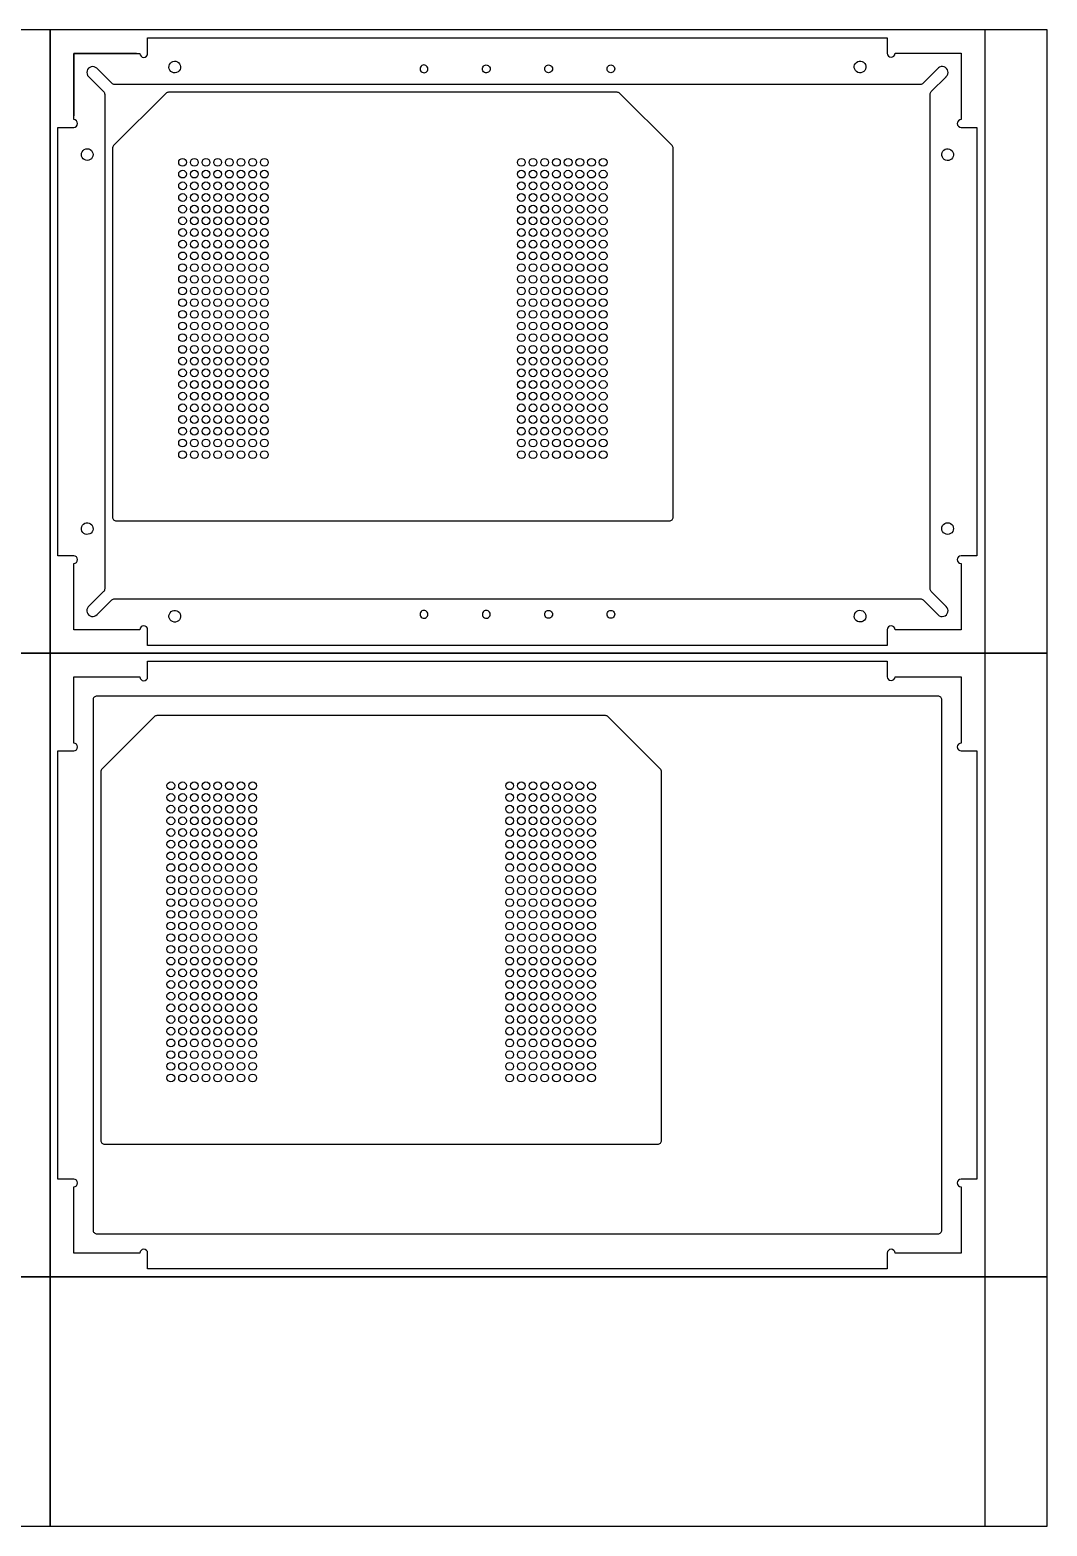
# Model space of a CAD drawing. Header units: inches. Extents: x -747 to 419, y -1089 to -681.
# Drawn here: x -562.82 to -530.17, y -877.5 to -829.5 of the extents above; entities that cross this region are included whole.
import ezdxf

# ---------------------------------------------------------------- set-up
doc = ezdxf.new("R2010")
doc.units = ezdxf.units.IN
doc.header["$MEASUREMENT"] = 0
for name, color, linetype in [('T_ANNO', 6, 'Continuous'), ('T_CUT_HOLE_1_4_INCH', 3, 'Continuous'), ('T_CUT_HOLE_3_8_INCH', 4, 'Continuous'), ('T_CUT_THRU', 7, 'Continuous')]:
    doc.layers.add(name, color=color, linetype=linetype)

msp = doc.modelspace()

# ---------------------------------------------------------------- linework, layer by layer
at = {"layer": 'T_ANNO', "color": 5}
for p, q in [((-532.171, -829.5), (-532.171, -849.5)), ((-532.171, -849.5), (-532.171, -869.5)), ((-532.171, -869.5), (-532.171, -877.5))]:
    msp.add_line(p, q, dxfattribs=at)
at = {"layer": 'T_ANNO'}
for points in [[(-594.171, -849.5), (-562.171, -849.5), (-562.171, -829.5), (-594.171, -829.5)], [(-594.171, -849.5), (-562.171, -849.5), (-562.171, -829.5), (-594.171, -829.5)], [(-562.171, -849.5), (-530.171, -849.5), (-530.171, -829.5), (-562.171, -829.5)], [(-562.171, -849.5), (-530.171, -849.5), (-530.171, -829.5), (-562.171, -829.5)], [(-594.171, -869.5), (-562.171, -869.5), (-562.171, -849.5), (-594.171, -849.5)], [(-594.171, -869.5), (-562.171, -869.5), (-562.171, -849.5), (-594.171, -849.5)], [(-562.171, -869.5), (-530.171, -869.5), (-530.171, -849.5), (-562.171, -849.5)], [(-562.171, -869.5), (-530.171, -869.5), (-530.171, -849.5), (-562.171, -849.5)], [(-594.171, -877.5), (-562.171, -877.5), (-562.171, -869.5), (-594.171, -869.5)], [(-594.171, -877.5), (-562.171, -877.5), (-562.171, -869.5), (-594.171, -869.5)], [(-562.171, -877.5), (-530.171, -877.5), (-530.171, -869.5), (-562.171, -869.5)], [(-562.171, -877.5), (-530.171, -877.5), (-530.171, -869.5), (-562.171, -869.5)]]:
    msp.add_lwpolyline(points, close=True, dxfattribs=at)
at = {"layer": 'T_CUT_HOLE_1_4_INCH'}
for points in [[(-550.086, -830.659), (-550.113, -830.64), (-550.143, -830.628), (-550.176, -830.625), (-550.208, -830.63), (-550.238, -830.643), (-550.263, -830.664), (-550.282, -830.69), (-550.294, -830.721), (-550.297, -830.753), (-550.292, -830.785), (-550.279, -830.815), (-550.258, -830.841), (-550.232, -830.86), (-550.201, -830.871), (-550.169, -830.875), (-550.137, -830.87), (-550.107, -830.856), (-550.082, -830.836), (-550.063, -830.809), (-550.051, -830.779), (-550.047, -830.746), (-550.053, -830.714), (-550.066, -830.684)], [(-548.297, -830.755), (-548.295, -830.723), (-548.283, -830.692), (-548.265, -830.666), (-548.24, -830.645), (-548.21, -830.631), (-548.178, -830.625), (-548.146, -830.628), (-548.115, -830.639), (-548.088, -830.658), (-548.067, -830.683), (-548.053, -830.712), (-548.048, -830.744), (-548.05, -830.777), (-548.061, -830.807), (-548.08, -830.834), (-548.105, -830.855), (-548.135, -830.869), (-548.167, -830.875), (-548.199, -830.872), (-548.23, -830.861), (-548.257, -830.842), (-548.278, -830.817), (-548.292, -830.788)], [(-546.064, -830.687), (-546.052, -830.717), (-546.047, -830.75), (-546.052, -830.782), (-546.064, -830.812), (-546.084, -830.838), (-546.11, -830.858), (-546.14, -830.871), (-546.172, -830.875), (-546.205, -830.871), (-546.235, -830.858), (-546.261, -830.838), (-546.281, -830.812), (-546.293, -830.782), (-546.297, -830.75), (-546.293, -830.717), (-546.281, -830.687), (-546.261, -830.661), (-546.235, -830.642), (-546.205, -830.629), (-546.172, -830.625), (-546.14, -830.629), (-546.11, -830.642), (-546.084, -830.661)], [(-544.297, -830.75), (-544.293, -830.717), (-544.281, -830.687), (-544.261, -830.661), (-544.235, -830.642), (-544.205, -830.629), (-544.172, -830.625), (-544.14, -830.629), (-544.11, -830.642), (-544.084, -830.661), (-544.064, -830.687), (-544.052, -830.717), (-544.047, -830.75), (-544.052, -830.782), (-544.064, -830.812), (-544.084, -830.838), (-544.11, -830.858), (-544.14, -830.871), (-544.172, -830.875), (-544.205, -830.871), (-544.235, -830.858), (-544.261, -830.838), (-544.281, -830.812), (-544.293, -830.782)], [(-550.053, -848.212), (-550.066, -848.182), (-550.086, -848.157), (-550.113, -848.138), (-550.143, -848.126), (-550.176, -848.123), (-550.208, -848.128), (-550.238, -848.141), (-550.263, -848.162), (-550.282, -848.188), (-550.294, -848.219), (-550.297, -848.251), (-550.292, -848.283), (-550.279, -848.313), (-550.258, -848.338), (-550.232, -848.358), (-550.201, -848.369), (-550.169, -848.373), (-550.137, -848.367), (-550.107, -848.354), (-550.082, -848.334), (-550.063, -848.307), (-550.051, -848.277), (-550.047, -848.244)], [(-548.257, -848.34), (-548.23, -848.359), (-548.199, -848.37), (-548.167, -848.373), (-548.135, -848.367), (-548.105, -848.353), (-548.08, -848.332), (-548.061, -848.305), (-548.05, -848.275), (-548.048, -848.242), (-548.053, -848.21), (-548.067, -848.18), (-548.088, -848.155), (-548.115, -848.137), (-548.146, -848.126), (-548.178, -848.123), (-548.21, -848.128), (-548.24, -848.142), (-548.265, -848.163), (-548.283, -848.19), (-548.295, -848.221), (-548.297, -848.253), (-548.292, -848.285), (-548.278, -848.315)], [(-546.293, -848.215), (-546.281, -848.185), (-546.261, -848.159), (-546.235, -848.139), (-546.205, -848.127), (-546.172, -848.123), (-546.14, -848.127), (-546.11, -848.139), (-546.084, -848.159), (-546.064, -848.185), (-546.052, -848.215), (-546.047, -848.248), (-546.052, -848.28), (-546.064, -848.31), (-546.084, -848.336), (-546.11, -848.356), (-546.14, -848.368), (-546.172, -848.373), (-546.205, -848.368), (-546.235, -848.356), (-546.261, -848.336), (-546.281, -848.31), (-546.293, -848.28), (-546.297, -848.248)], [(-544.293, -848.215), (-544.281, -848.185), (-544.261, -848.159), (-544.235, -848.139), (-544.205, -848.127), (-544.172, -848.123), (-544.14, -848.127), (-544.11, -848.139), (-544.084, -848.159), (-544.064, -848.185), (-544.052, -848.215), (-544.047, -848.248), (-544.052, -848.28), (-544.064, -848.31), (-544.084, -848.336), (-544.11, -848.356), (-544.14, -848.368), (-544.172, -848.373), (-544.205, -848.368), (-544.235, -848.356), (-544.261, -848.336), (-544.281, -848.31), (-544.293, -848.28), (-544.297, -848.248)]]:
    msp.add_lwpolyline(points, close=True, dxfattribs=at)
for centre in [(-557.921, -833.75), (-557.921, -833.75), (-557.546, -833.75), (-557.546, -833.75), (-557.171, -833.75), (-557.171, -833.75), (-556.796, -833.75), (-556.796, -833.75), (-556.421, -833.75), (-556.421, -833.75), (-556.046, -833.75), (-556.046, -833.75), (-555.671, -833.75), (-555.671, -833.75), (-555.296, -833.75), (-555.296, -833.75), (-547.046, -833.75), (-547.046, -833.75), (-546.671, -833.75), (-546.671, -833.75), (-546.296, -833.75), (-546.296, -833.75), (-545.921, -833.75), (-545.921, -833.75), (-545.546, -833.75), (-545.546, -833.75), (-545.171, -833.75), (-545.171, -833.75), (-544.796, -833.75), (-544.796, -833.75), (-544.421, -833.75), (-544.421, -833.75), (-557.921, -834.125), (-557.921, -834.125), (-557.546, -834.125), (-557.546, -834.125), (-557.171, -834.125), (-557.171, -834.125), (-556.796, -834.125), (-556.796, -834.125), (-556.421, -834.125), (-556.421, -834.125), (-556.046, -834.125), (-556.046, -834.125), (-555.671, -834.125), (-555.671, -834.125), (-555.296, -834.125), (-555.296, -834.125), (-547.046, -834.125), (-547.046, -834.125), (-546.671, -834.125), (-546.671, -834.125), (-546.296, -834.125), (-546.296, -834.125), (-545.921, -834.125), (-545.921, -834.125), (-545.546, -834.125), (-545.546, -834.125), (-545.171, -834.125), (-545.171, -834.125), (-544.796, -834.125), (-544.796, -834.125), (-544.421, -834.125), (-544.421, -834.125), (-557.921, -834.5), (-557.921, -834.5), (-557.546, -834.5), (-557.546, -834.5), (-557.171, -834.5), (-557.171, -834.5), (-556.796, -834.5), (-556.796, -834.5), (-556.421, -834.5), (-556.421, -834.5), (-556.046, -834.5), (-556.046, -834.5), (-555.671, -834.5), (-555.671, -834.5), (-555.296, -834.5), (-555.296, -834.5), (-547.046, -834.5), (-547.046, -834.5), (-546.671, -834.5), (-546.671, -834.5), (-546.296, -834.5), (-546.296, -834.5), (-545.921, -834.5), (-545.921, -834.5), (-545.546, -834.5), (-545.546, -834.5), (-545.171, -834.5), (-545.171, -834.5), (-544.796, -834.5), (-544.796, -834.5), (-544.421, -834.5), (-544.421, -834.5), (-557.921, -834.875), (-557.921, -834.875), (-557.921, -835.25), (-557.921, -835.25), (-557.546, -834.875), (-557.546, -834.875), (-557.546, -835.25), (-557.546, -835.25), (-557.171, -834.875), (-557.171, -834.875), (-557.171, -835.25), (-557.171, -835.25), (-556.796, -834.875), (-556.796, -834.875), (-556.796, -835.25), (-556.796, -835.25), (-556.421, -834.875), (-556.421, -834.875), (-556.421, -835.25), (-556.421, -835.25), (-556.046, -834.875), (-556.046, -834.875), (-556.046, -835.25), (-556.046, -835.25), (-555.671, -834.875), (-555.671, -834.875), (-555.671, -835.25), (-555.671, -835.25), (-555.296, -834.875), (-555.296, -834.875), (-555.296, -835.25), (-555.296, -835.25), (-547.046, -834.875), (-547.046, -834.875), (-547.046, -835.25), (-547.046, -835.25), (-546.671, -834.875), (-546.671, -834.875), (-546.671, -835.25), (-546.671, -835.25), (-546.296, -834.875), (-546.296, -834.875), (-546.296, -835.25), (-546.296, -835.25), (-545.921, -834.875), (-545.921, -834.875), (-545.921, -835.25), (-545.921, -835.25), (-545.546, -834.875), (-545.546, -834.875), (-545.546, -835.25), (-545.546, -835.25), (-545.171, -834.875), (-545.171, -834.875), (-545.171, -835.25), (-545.171, -835.25), (-544.796, -834.875), (-544.796, -834.875), (-544.796, -835.25), (-544.796, -835.25), (-544.421, -834.875), (-544.421, -834.875), (-544.421, -835.25), (-544.421, -835.25), (-557.921, -835.625), (-557.921, -835.625), (-557.546, -835.625), (-557.546, -835.625), (-557.171, -835.625), (-557.171, -835.625), (-556.796, -835.625), (-556.796, -835.625), (-556.421, -835.625), (-556.421, -835.625), (-556.046, -835.625), (-556.046, -835.625), (-555.671, -835.625), (-555.671, -835.625), (-555.296, -835.625), (-555.296, -835.625), (-547.046, -835.625), (-547.046, -835.625), (-546.671, -835.625), (-546.671, -835.625), (-546.296, -835.625), (-546.296, -835.625), (-545.921, -835.625), (-545.921, -835.625), (-545.546, -835.625), (-545.546, -835.625), (-545.171, -835.625), (-545.171, -835.625), (-544.796, -835.625), (-544.796, -835.625), (-544.421, -835.625), (-544.421, -835.625), (-557.921, -836), (-557.921, -836), (-557.546, -836), (-557.546, -836), (-557.171, -836), (-557.171, -836), (-556.796, -836), (-556.796, -836), (-556.421, -836), (-556.421, -836), (-556.046, -836), (-556.046, -836), (-555.671, -836), (-555.671, -836), (-555.296, -836), (-555.296, -836), (-547.046, -836), (-547.046, -836), (-546.671, -836), (-546.671, -836), (-546.296, -836), (-546.296, -836), (-545.921, -836), (-545.921, -836), (-545.546, -836), (-545.546, -836), (-545.171, -836), (-545.171, -836), (-544.796, -836), (-544.796, -836), (-544.421, -836), (-544.421, -836), (-557.921, -836.375), (-557.921, -836.375), (-557.921, -836.75), (-557.921, -836.75), (-557.546, -836.375), (-557.546, -836.375), (-557.546, -836.75), (-557.546, -836.75), (-557.171, -836.375), (-557.171, -836.375), (-557.171, -836.75), (-557.171, -836.75), (-556.796, -836.375), (-556.796, -836.375), (-556.796, -836.75), (-556.796, -836.75), (-556.421, -836.375), (-556.421, -836.375), (-556.421, -836.75), (-556.421, -836.75), (-556.046, -836.375), (-556.046, -836.375), (-556.046, -836.75), (-556.046, -836.75), (-555.671, -836.375), (-555.671, -836.375), (-555.671, -836.75), (-555.671, -836.75), (-555.296, -836.375), (-555.296, -836.375), (-555.296, -836.75), (-555.296, -836.75), (-547.046, -836.375), (-547.046, -836.375), (-547.046, -836.75), (-547.046, -836.75), (-546.671, -836.375), (-546.671, -836.375), (-546.671, -836.75), (-546.671, -836.75), (-546.296, -836.375), (-546.296, -836.375), (-546.296, -836.75), (-546.296, -836.75), (-545.921, -836.375), (-545.921, -836.375), (-545.921, -836.75), (-545.921, -836.75), (-545.546, -836.375), (-545.546, -836.375), (-545.546, -836.75), (-545.546, -836.75), (-545.171, -836.375), (-545.171, -836.375), (-545.171, -836.75), (-545.171, -836.75), (-544.796, -836.375), (-544.796, -836.375), (-544.796, -836.75), (-544.796, -836.75), (-544.421, -836.375), (-544.421, -836.375), (-544.421, -836.75), (-544.421, -836.75), (-557.921, -837.125), (-557.921, -837.125), (-557.546, -837.125), (-557.546, -837.125), (-557.171, -837.125), (-557.171, -837.125), (-556.796, -837.125), (-556.796, -837.125), (-556.421, -837.125), (-556.421, -837.125), (-556.046, -837.125), (-556.046, -837.125), (-555.671, -837.125), (-555.671, -837.125), (-555.296, -837.125), (-555.296, -837.125), (-547.046, -837.125), (-547.046, -837.125), (-546.671, -837.125), (-546.671, -837.125), (-546.296, -837.125), (-546.296, -837.125), (-545.921, -837.125), (-545.921, -837.125), (-545.546, -837.125), (-545.546, -837.125), (-545.171, -837.125), (-545.171, -837.125), (-544.796, -837.125), (-544.796, -837.125), (-544.421, -837.125), (-544.421, -837.125), (-557.921, -837.5), (-557.921, -837.5), (-557.546, -837.5), (-557.546, -837.5), (-557.171, -837.5), (-557.171, -837.5), (-556.796, -837.5), (-556.796, -837.5), (-556.421, -837.5), (-556.421, -837.5), (-556.046, -837.5), (-556.046, -837.5), (-555.671, -837.5), (-555.671, -837.5), (-555.296, -837.5), (-555.296, -837.5), (-547.046, -837.5), (-547.046, -837.5), (-546.671, -837.5), (-546.671, -837.5), (-546.296, -837.5), (-546.296, -837.5), (-545.921, -837.5), (-545.921, -837.5), (-545.546, -837.5), (-545.546, -837.5), (-545.171, -837.5), (-545.171, -837.5), (-544.796, -837.5), (-544.796, -837.5), (-544.421, -837.5), (-544.421, -837.5), (-557.921, -837.875), (-557.921, -837.875), (-557.546, -837.875), (-557.546, -837.875), (-557.171, -837.875), (-557.171, -837.875), (-556.796, -837.875), (-556.796, -837.875), (-556.421, -837.875), (-556.421, -837.875), (-556.046, -837.875), (-556.046, -837.875), (-555.671, -837.875), (-555.671, -837.875), (-555.296, -837.875), (-555.296, -837.875), (-547.046, -837.875), (-547.046, -837.875), (-546.671, -837.875), (-546.671, -837.875), (-546.296, -837.875), (-546.296, -837.875), (-545.921, -837.875), (-545.921, -837.875), (-545.546, -837.875), (-545.546, -837.875), (-545.171, -837.875), (-545.171, -837.875), (-544.796, -837.875), (-544.796, -837.875), (-544.421, -837.875), (-544.421, -837.875), (-557.921, -838.25), (-557.921, -838.25), (-557.921, -838.625), (-557.921, -838.625), (-557.546, -838.25), (-557.546, -838.25), (-557.546, -838.625), (-557.546, -838.625), (-557.171, -838.25), (-557.171, -838.25), (-557.171, -838.625), (-557.171, -838.625), (-556.796, -838.25), (-556.796, -838.25), (-556.796, -838.625), (-556.796, -838.625), (-556.421, -838.25), (-556.421, -838.25), (-556.421, -838.625), (-556.421, -838.625), (-556.046, -838.25), (-556.046, -838.25), (-556.046, -838.625), (-556.046, -838.625), (-555.671, -838.25), (-555.671, -838.25), (-555.671, -838.625), (-555.671, -838.625), (-555.296, -838.25), (-555.296, -838.25), (-555.296, -838.625), (-555.296, -838.625), (-547.046, -838.25), (-547.046, -838.25), (-547.046, -838.625), (-547.046, -838.625), (-546.671, -838.25), (-546.671, -838.25), (-546.671, -838.625), (-546.671, -838.625), (-546.296, -838.25), (-546.296, -838.25), (-546.296, -838.625), (-546.296, -838.625), (-545.921, -838.25), (-545.921, -838.25), (-545.921, -838.625), (-545.921, -838.625), (-545.546, -838.25), (-545.546, -838.25), (-545.546, -838.625), (-545.546, -838.625), (-545.171, -838.25), (-545.171, -838.25), (-545.171, -838.625), (-545.171, -838.625), (-544.796, -838.25), (-544.796, -838.25), (-544.796, -838.625), (-544.796, -838.625), (-544.421, -838.25), (-544.421, -838.25), (-544.421, -838.625), (-544.421, -838.625), (-557.921, -839), (-557.921, -839), (-557.546, -839), (-557.546, -839), (-557.171, -839), (-557.171, -839), (-556.796, -839), (-556.796, -839), (-556.421, -839), (-556.421, -839), (-556.046, -839), (-556.046, -839), (-555.671, -839), (-555.671, -839), (-555.296, -839), (-555.296, -839), (-547.046, -839), (-547.046, -839), (-546.671, -839), (-546.671, -839), (-546.296, -839), (-546.296, -839), (-545.921, -839), (-545.921, -839), (-545.546, -839), (-545.546, -839), (-545.171, -839), (-545.171, -839), (-544.796, -839), (-544.796, -839), (-544.421, -839), (-544.421, -839), (-557.921, -839.375), (-557.921, -839.375), (-557.546, -839.375), (-557.546, -839.375), (-557.171, -839.375), (-557.171, -839.375), (-556.796, -839.375), (-556.796, -839.375), (-556.421, -839.375), (-556.421, -839.375), (-556.046, -839.375), (-556.046, -839.375), (-555.671, -839.375), (-555.671, -839.375), (-555.296, -839.375), (-555.296, -839.375), (-547.046, -839.375), (-547.046, -839.375), (-546.671, -839.375), (-546.671, -839.375), (-546.296, -839.375), (-546.296, -839.375), (-545.921, -839.375), (-545.921, -839.375), (-545.546, -839.375), (-545.546, -839.375), (-545.171, -839.375), (-545.171, -839.375), (-544.796, -839.375), (-544.796, -839.375), (-544.421, -839.375), (-544.421, -839.375), (-557.921, -839.75), (-557.921, -839.75), (-557.921, -840.125), (-557.921, -840.125), (-557.546, -839.75), (-557.546, -839.75), (-557.546, -840.125), (-557.546, -840.125), (-557.171, -839.75), (-557.171, -839.75), (-557.171, -840.125), (-557.171, -840.125), (-556.796, -839.75), (-556.796, -839.75), (-556.796, -840.125), (-556.796, -840.125), (-556.421, -839.75), (-556.421, -839.75), (-556.421, -840.125), (-556.421, -840.125), (-556.046, -839.75), (-556.046, -839.75), (-556.046, -840.125), (-556.046, -840.125), (-555.671, -839.75), (-555.671, -839.75), (-555.671, -840.125), (-555.671, -840.125), (-555.296, -839.75), (-555.296, -839.75), (-555.296, -840.125), (-555.296, -840.125), (-547.046, -839.75), (-547.046, -839.75), (-547.046, -840.125), (-547.046, -840.125), (-546.671, -839.75), (-546.671, -839.75), (-546.671, -840.125), (-546.671, -840.125), (-546.296, -839.75), (-546.296, -839.75), (-546.296, -840.125), (-546.296, -840.125), (-545.921, -839.75), (-545.921, -839.75), (-545.921, -840.125), (-545.921, -840.125), (-545.546, -839.75), (-545.546, -839.75), (-545.546, -840.125), (-545.546, -840.125), (-545.171, -839.75), (-545.171, -839.75), (-545.171, -840.125), (-545.171, -840.125), (-544.796, -839.75), (-544.796, -839.75), (-544.796, -840.125), (-544.796, -840.125), (-544.421, -839.75), (-544.421, -839.75), (-544.421, -840.125), (-544.421, -840.125), (-557.921, -840.5), (-557.921, -840.5), (-557.546, -840.5), (-557.546, -840.5), (-557.171, -840.5), (-557.171, -840.5), (-556.796, -840.5), (-556.796, -840.5), (-556.421, -840.5), (-556.421, -840.5), (-556.046, -840.5), (-556.046, -840.5), (-555.671, -840.5), (-555.671, -840.5), (-555.296, -840.5), (-555.296, -840.5), (-547.046, -840.5), (-547.046, -840.5), (-546.671, -840.5), (-546.671, -840.5), (-546.296, -840.5), (-546.296, -840.5), (-545.921, -840.5), (-545.921, -840.5), (-545.546, -840.5), (-545.546, -840.5), (-545.171, -840.5), (-545.171, -840.5), (-544.796, -840.5), (-544.796, -840.5), (-544.421, -840.5), (-544.421, -840.5), (-557.921, -840.875), (-557.921, -840.875), (-557.546, -840.875), (-557.546, -840.875), (-557.171, -840.875), (-557.171, -840.875), (-556.796, -840.875), (-556.796, -840.875), (-556.421, -840.875), (-556.421, -840.875), (-556.046, -840.875), (-556.046, -840.875), (-555.671, -840.875), (-555.671, -840.875), (-555.296, -840.875), (-555.296, -840.875), (-547.046, -840.875), (-547.046, -840.875), (-546.671, -840.875), (-546.671, -840.875), (-546.296, -840.875), (-546.296, -840.875), (-545.921, -840.875), (-545.921, -840.875), (-545.546, -840.875), (-545.546, -840.875), (-545.171, -840.875), (-545.171, -840.875), (-544.796, -840.875), (-544.796, -840.875), (-544.421, -840.875), (-544.421, -840.875), (-557.921, -841.25), (-557.921, -841.25), (-557.546, -841.25), (-557.546, -841.25), (-557.171, -841.25), (-557.171, -841.25), (-556.796, -841.25), (-556.796, -841.25), (-556.421, -841.25), (-556.421, -841.25), (-556.046, -841.25), (-556.046, -841.25), (-555.671, -841.25), (-555.671, -841.25), (-555.296, -841.25), (-555.296, -841.25), (-547.046, -841.25), (-547.046, -841.25), (-546.671, -841.25), (-546.671, -841.25), (-546.296, -841.25), (-546.296, -841.25), (-545.921, -841.25), (-545.921, -841.25), (-545.546, -841.25), (-545.546, -841.25), (-545.171, -841.25), (-545.171, -841.25), (-544.796, -841.25), (-544.796, -841.25), (-544.421, -841.25), (-544.421, -841.25), (-557.921, -841.625), (-557.921, -841.625), (-557.921, -842), (-557.921, -842), (-557.546, -841.625), (-557.546, -841.625), (-557.546, -842), (-557.546, -842), (-557.171, -841.625), (-557.171, -841.625), (-557.171, -842), (-557.171, -842), (-556.796, -841.625), (-556.796, -841.625), (-556.796, -842), (-556.796, -842), (-556.421, -841.625), (-556.421, -841.625), (-556.421, -842), (-556.421, -842), (-556.046, -841.625), (-556.046, -841.625), (-556.046, -842), (-556.046, -842), (-555.671, -841.625), (-555.671, -841.625), (-555.671, -842), (-555.671, -842), (-555.296, -841.625), (-555.296, -841.625), (-555.296, -842), (-555.296, -842), (-547.046, -841.625), (-547.046, -841.625), (-547.046, -842), (-547.046, -842), (-546.671, -841.625), (-546.671, -841.625), (-546.671, -842), (-546.671, -842), (-546.296, -841.625), (-546.296, -841.625), (-546.296, -842), (-546.296, -842), (-545.921, -841.625), (-545.921, -841.625), (-545.921, -842), (-545.921, -842), (-545.546, -841.625), (-545.546, -841.625), (-545.546, -842), (-545.546, -842), (-545.171, -841.625), (-545.171, -841.625), (-545.171, -842), (-545.171, -842), (-544.796, -841.625), (-544.796, -841.625), (-544.796, -842), (-544.796, -842), (-544.421, -841.625), (-544.421, -841.625), (-544.421, -842), (-544.421, -842), (-557.921, -842.375), (-557.921, -842.375), (-557.546, -842.375), (-557.546, -842.375), (-557.171, -842.375), (-557.171, -842.375), (-556.796, -842.375), (-556.796, -842.375), (-556.421, -842.375), (-556.421, -842.375), (-556.046, -842.375), (-556.046, -842.375), (-555.671, -842.375), (-555.671, -842.375), (-555.296, -842.375), (-555.296, -842.375), (-547.046, -842.375), (-547.046, -842.375), (-546.671, -842.375), (-546.671, -842.375), (-546.296, -842.375), (-546.296, -842.375), (-545.921, -842.375), (-545.921, -842.375), (-545.546, -842.375), (-545.546, -842.375), (-545.171, -842.375), (-545.171, -842.375), (-544.796, -842.375), (-544.796, -842.375), (-544.421, -842.375), (-544.421, -842.375), (-557.921, -842.75), (-557.921, -842.75), (-557.546, -842.75), (-557.546, -842.75), (-557.171, -842.75), (-557.171, -842.75), (-556.796, -842.75), (-556.796, -842.75), (-556.421, -842.75), (-556.421, -842.75), (-556.046, -842.75), (-556.046, -842.75), (-555.671, -842.75), (-555.671, -842.75), (-555.296, -842.75), (-555.296, -842.75), (-547.046, -842.75), (-547.046, -842.75), (-546.671, -842.75), (-546.671, -842.75), (-546.296, -842.75), (-546.296, -842.75), (-545.921, -842.75), (-545.921, -842.75), (-545.546, -842.75), (-545.546, -842.75), (-545.171, -842.75), (-545.171, -842.75), (-544.796, -842.75), (-544.796, -842.75), (-544.421, -842.75), (-544.421, -842.75), (-557.921, -843.125), (-557.546, -843.125), (-557.171, -843.125), (-556.796, -843.125), (-556.421, -843.125), (-556.046, -843.125), (-555.671, -843.125), (-555.296, -843.125), (-547.046, -843.125), (-546.671, -843.125), (-546.296, -843.125), (-545.921, -843.125), (-545.546, -843.125), (-545.171, -843.125), (-544.796, -843.125), (-544.421, -843.125), (-558.296, -853.749), (-558.296, -853.749), (-557.921, -853.749), (-557.921, -853.749), (-557.546, -853.749), (-557.546, -853.749), (-557.171, -853.749), (-557.171, -853.749), (-556.796, -853.749), (-556.796, -853.749), (-556.421, -853.749), (-556.421, -853.749), (-556.046, -853.749), (-556.046, -853.749), (-555.671, -853.749), (-555.671, -853.749), (-547.421, -853.749), (-547.421, -853.749), (-547.046, -853.749), (-547.046, -853.749), (-546.671, -853.749), (-546.671, -853.749), (-546.296, -853.749), (-546.296, -853.749), (-545.921, -853.749), (-545.921, -853.749), (-545.546, -853.749), (-545.546, -853.749), (-545.171, -853.749), (-545.171, -853.749), (-544.796, -853.749), (-544.796, -853.749), (-558.296, -854.124), (-558.296, -854.124), (-558.296, -854.499), (-558.296, -854.499), (-557.921, -854.124), (-557.921, -854.124), (-557.921, -854.499), (-557.921, -854.499), (-557.546, -854.124), (-557.546, -854.124), (-557.546, -854.499), (-557.546, -854.499), (-557.171, -854.124), (-557.171, -854.124), (-557.171, -854.499), (-557.171, -854.499), (-556.796, -854.124), (-556.796, -854.124), (-556.796, -854.499), (-556.796, -854.499), (-556.421, -854.124), (-556.421, -854.124), (-556.421, -854.499), (-556.421, -854.499), (-556.046, -854.124), (-556.046, -854.124), (-556.046, -854.499), (-556.046, -854.499), (-555.671, -854.124), (-555.671, -854.124), (-555.671, -854.499), (-555.671, -854.499), (-547.421, -854.124), (-547.421, -854.124), (-547.421, -854.499), (-547.421, -854.499), (-547.046, -854.124), (-547.046, -854.124), (-547.046, -854.499), (-547.046, -854.499), (-546.671, -854.124), (-546.671, -854.124), (-546.671, -854.499), (-546.671, -854.499), (-546.296, -854.124), (-546.296, -854.124), (-546.296, -854.499), (-546.296, -854.499), (-545.921, -854.124), (-545.921, -854.124), (-545.921, -854.499), (-545.921, -854.499), (-545.546, -854.124), (-545.546, -854.124), (-545.546, -854.499), (-545.546, -854.499), (-545.171, -854.124), (-545.171, -854.124), (-545.171, -854.499), (-545.171, -854.499), (-544.796, -854.124), (-544.796, -854.124), (-544.796, -854.499), (-544.796, -854.499), (-558.296, -854.874), (-558.296, -854.874), (-557.921, -854.874), (-557.921, -854.874), (-557.546, -854.874), (-557.546, -854.874), (-557.171, -854.874), (-557.171, -854.874), (-556.796, -854.874), (-556.796, -854.874), (-556.421, -854.874), (-556.421, -854.874), (-556.046, -854.874), (-556.046, -854.874), (-555.671, -854.874), (-555.671, -854.874), (-547.421, -854.874), (-547.421, -854.874), (-547.046, -854.874), (-547.046, -854.874), (-546.671, -854.874), (-546.671, -854.874), (-546.296, -854.874), (-546.296, -854.874), (-545.921, -854.874), (-545.921, -854.874), (-545.546, -854.874), (-545.546, -854.874), (-545.171, -854.874), (-545.171, -854.874), (-544.796, -854.874), (-544.796, -854.874), (-558.296, -855.249), (-558.296, -855.249), (-557.921, -855.249), (-557.921, -855.249), (-557.546, -855.249), (-557.546, -855.249), (-557.171, -855.249), (-557.171, -855.249), (-556.796, -855.249), (-556.796, -855.249), (-556.421, -855.249), (-556.421, -855.249), (-556.046, -855.249), (-556.046, -855.249), (-555.671, -855.249), (-555.671, -855.249), (-547.421, -855.249), (-547.421, -855.249), (-547.046, -855.249), (-547.046, -855.249), (-546.671, -855.249), (-546.671, -855.249), (-546.296, -855.249), (-546.296, -855.249), (-545.921, -855.249), (-545.921, -855.249), (-545.546, -855.249), (-545.546, -855.249), (-545.171, -855.249), (-545.171, -855.249), (-544.796, -855.249), (-544.796, -855.249), (-558.296, -855.624), (-558.296, -855.624), (-557.921, -855.624), (-557.921, -855.624), (-557.546, -855.624), (-557.546, -855.624), (-557.171, -855.624), (-557.171, -855.624), (-556.796, -855.624), (-556.796, -855.624), (-556.421, -855.624), (-556.421, -855.624), (-556.046, -855.624), (-556.046, -855.624), (-555.671, -855.624), (-555.671, -855.624), (-547.421, -855.624), (-547.421, -855.624), (-547.046, -855.624), (-547.046, -855.624), (-546.671, -855.624), (-546.671, -855.624), (-546.296, -855.624), (-546.296, -855.624), (-545.921, -855.624), (-545.921, -855.624), (-545.546, -855.624), (-545.546, -855.624), (-545.171, -855.624), (-545.171, -855.624), (-544.796, -855.624), (-544.796, -855.624), (-558.296, -855.999), (-558.296, -855.999), (-558.296, -856.374), (-558.296, -856.374), (-557.921, -855.999), (-557.921, -855.999), (-557.921, -856.374), (-557.921, -856.374), (-557.546, -855.999), (-557.546, -855.999), (-557.546, -856.374), (-557.546, -856.374), (-557.171, -855.999), (-557.171, -855.999), (-557.171, -856.374), (-557.171, -856.374), (-556.796, -855.999), (-556.796, -855.999), (-556.796, -856.374), (-556.796, -856.374), (-556.421, -855.999), (-556.421, -855.999), (-556.421, -856.374), (-556.421, -856.374), (-556.046, -855.999), (-556.046, -855.999), (-556.046, -856.374), (-556.046, -856.374), (-555.671, -855.999), (-555.671, -855.999), (-555.671, -856.374), (-555.671, -856.374), (-547.421, -855.999), (-547.421, -855.999), (-547.421, -856.374), (-547.421, -856.374), (-547.046, -855.999), (-547.046, -855.999), (-547.046, -856.374), (-547.046, -856.374), (-546.671, -855.999), (-546.671, -855.999), (-546.671, -856.374), (-546.671, -856.374), (-546.296, -855.999), (-546.296, -855.999), (-546.296, -856.374), (-546.296, -856.374), (-545.921, -855.999), (-545.921, -855.999), (-545.921, -856.374), (-545.921, -856.374), (-545.546, -855.999), (-545.546, -855.999), (-545.546, -856.374), (-545.546, -856.374), (-545.171, -855.999), (-545.171, -855.999), (-545.171, -856.374), (-545.171, -856.374), (-544.796, -855.999), (-544.796, -855.999), (-544.796, -856.374), (-544.796, -856.374), (-558.296, -856.749), (-558.296, -856.749), (-557.921, -856.749), (-557.921, -856.749), (-557.546, -856.749), (-557.546, -856.749), (-557.171, -856.749), (-557.171, -856.749), (-556.796, -856.749), (-556.796, -856.749), (-556.421, -856.749), (-556.421, -856.749), (-556.046, -856.749), (-556.046, -856.749), (-555.671, -856.749), (-555.671, -856.749), (-547.421, -856.749), (-547.421, -856.749), (-547.046, -856.749), (-547.046, -856.749), (-546.671, -856.749), (-546.671, -856.749), (-546.296, -856.749), (-546.296, -856.749), (-545.921, -856.749), (-545.921, -856.749), (-545.546, -856.749), (-545.546, -856.749), (-545.171, -856.749), (-545.171, -856.749), (-544.796, -856.749), (-544.796, -856.749), (-558.296, -857.124), (-558.296, -857.124), (-557.921, -857.124), (-557.921, -857.124), (-557.546, -857.124), (-557.546, -857.124), (-557.171, -857.124), (-557.171, -857.124), (-556.796, -857.124), (-556.796, -857.124), (-556.421, -857.124), (-556.421, -857.124), (-556.046, -857.124), (-556.046, -857.124), (-555.671, -857.124), (-555.671, -857.124), (-547.421, -857.124), (-547.421, -857.124), (-547.046, -857.124), (-547.046, -857.124), (-546.671, -857.124), (-546.671, -857.124), (-546.296, -857.124), (-546.296, -857.124), (-545.921, -857.124), (-545.921, -857.124), (-545.546, -857.124), (-545.546, -857.124), (-545.171, -857.124), (-545.171, -857.124), (-544.796, -857.124), (-544.796, -857.124), (-558.296, -857.499), (-558.296, -857.499), (-558.296, -857.874), (-558.296, -857.874), (-557.921, -857.499), (-557.921, -857.499), (-557.921, -857.874), (-557.921, -857.874), (-557.546, -857.499), (-557.546, -857.499), (-557.546, -857.874), (-557.546, -857.874), (-557.171, -857.499), (-557.171, -857.499), (-557.171, -857.874), (-557.171, -857.874), (-556.796, -857.499), (-556.796, -857.499), (-556.796, -857.874), (-556.796, -857.874), (-556.421, -857.499), (-556.421, -857.499), (-556.421, -857.874), (-556.421, -857.874), (-556.046, -857.499), (-556.046, -857.499), (-556.046, -857.874), (-556.046, -857.874), (-555.671, -857.499), (-555.671, -857.499), (-555.671, -857.874), (-555.671, -857.874), (-547.421, -857.499), (-547.421, -857.499), (-547.421, -857.874), (-547.421, -857.874), (-547.046, -857.499), (-547.046, -857.499), (-547.046, -857.874), (-547.046, -857.874), (-546.671, -857.499), (-546.671, -857.499), (-546.671, -857.874), (-546.671, -857.874), (-546.296, -857.499), (-546.296, -857.499), (-546.296, -857.874), (-546.296, -857.874), (-545.921, -857.499), (-545.921, -857.499), (-545.921, -857.874), (-545.921, -857.874), (-545.546, -857.499), (-545.546, -857.499), (-545.546, -857.874), (-545.546, -857.874), (-545.171, -857.499), (-545.171, -857.499), (-545.171, -857.874), (-545.171, -857.874), (-544.796, -857.499), (-544.796, -857.499), (-544.796, -857.874), (-544.796, -857.874), (-558.296, -858.249), (-558.296, -858.249), (-557.921, -858.249), (-557.921, -858.249), (-557.546, -858.249), (-557.546, -858.249), (-557.171, -858.249), (-557.171, -858.249), (-556.796, -858.249), (-556.796, -858.249), (-556.421, -858.249), (-556.421, -858.249), (-556.046, -858.249), (-556.046, -858.249), (-555.671, -858.249), (-555.671, -858.249), (-547.421, -858.249), (-547.421, -858.249), (-547.046, -858.249), (-547.046, -858.249), (-546.671, -858.249), (-546.671, -858.249), (-546.296, -858.249), (-546.296, -858.249), (-545.921, -858.249), (-545.921, -858.249), (-545.546, -858.249), (-545.546, -858.249), (-545.171, -858.249), (-545.171, -858.249), (-544.796, -858.249), (-544.796, -858.249), (-558.296, -858.624), (-558.296, -858.624), (-557.921, -858.624), (-557.921, -858.624), (-557.546, -858.624), (-557.546, -858.624), (-557.171, -858.624), (-557.171, -858.624), (-556.796, -858.624), (-556.796, -858.624), (-556.421, -858.624), (-556.421, -858.624), (-556.046, -858.624), (-556.046, -858.624), (-555.671, -858.624), (-555.671, -858.624), (-547.421, -858.624), (-547.421, -858.624), (-547.046, -858.624), (-547.046, -858.624), (-546.671, -858.624), (-546.671, -858.624), (-546.296, -858.624), (-546.296, -858.624), (-545.921, -858.624), (-545.921, -858.624), (-545.546, -858.624), (-545.546, -858.624), (-545.171, -858.624), (-545.171, -858.624), (-544.796, -858.624), (-544.796, -858.624), (-558.296, -858.999), (-558.296, -858.999), (-557.921, -858.999), (-557.921, -858.999), (-557.546, -858.999), (-557.546, -858.999), (-557.171, -858.999), (-557.171, -858.999), (-556.796, -858.999), (-556.796, -858.999), (-556.421, -858.999), (-556.421, -858.999), (-556.046, -858.999), (-556.046, -858.999), (-555.671, -858.999), (-555.671, -858.999), (-547.421, -858.999), (-547.421, -858.999), (-547.046, -858.999), (-547.046, -858.999), (-546.671, -858.999), (-546.671, -858.999), (-546.296, -858.999), (-546.296, -858.999), (-545.921, -858.999), (-545.921, -858.999), (-545.546, -858.999), (-545.546, -858.999), (-545.171, -858.999), (-545.171, -858.999), (-544.796, -858.999), (-544.796, -858.999), (-558.296, -859.374), (-558.296, -859.374), (-558.296, -859.749), (-558.296, -859.749), (-557.921, -859.374), (-557.921, -859.374), (-557.921, -859.749), (-557.921, -859.749), (-557.546, -859.374), (-557.546, -859.374), (-557.546, -859.749), (-557.546, -859.749), (-557.171, -859.374), (-557.171, -859.374), (-557.171, -859.749), (-557.171, -859.749), (-556.796, -859.374), (-556.796, -859.374), (-556.796, -859.749), (-556.796, -859.749), (-556.421, -859.374), (-556.421, -859.374), (-556.421, -859.749), (-556.421, -859.749), (-556.046, -859.374), (-556.046, -859.374), (-556.046, -859.749), (-556.046, -859.749), (-555.671, -859.374), (-555.671, -859.374), (-555.671, -859.749), (-555.671, -859.749), (-547.421, -859.374), (-547.421, -859.374), (-547.421, -859.749), (-547.421, -859.749), (-547.046, -859.374), (-547.046, -859.374), (-547.046, -859.749), (-547.046, -859.749), (-546.671, -859.374), (-546.671, -859.374), (-546.671, -859.749), (-546.671, -859.749), (-546.296, -859.374), (-546.296, -859.374), (-546.296, -859.749), (-546.296, -859.749), (-545.921, -859.374), (-545.921, -859.374), (-545.921, -859.749), (-545.921, -859.749), (-545.546, -859.374), (-545.546, -859.374), (-545.546, -859.749), (-545.546, -859.749), (-545.171, -859.374), (-545.171, -859.374), (-545.171, -859.749), (-545.171, -859.749), (-544.796, -859.374), (-544.796, -859.374), (-544.796, -859.749), (-544.796, -859.749), (-558.296, -860.124), (-558.296, -860.124), (-557.921, -860.124), (-557.921, -860.124), (-557.546, -860.124), (-557.546, -860.124), (-557.171, -860.124), (-557.171, -860.124), (-556.796, -860.124), (-556.796, -860.124), (-556.421, -860.124), (-556.421, -860.124), (-556.046, -860.124), (-556.046, -860.124), (-555.671, -860.124), (-555.671, -860.124), (-547.421, -860.124), (-547.421, -860.124), (-547.046, -860.124), (-547.046, -860.124), (-546.671, -860.124), (-546.671, -860.124), (-546.296, -860.124), (-546.296, -860.124), (-545.921, -860.124), (-545.921, -860.124), (-545.546, -860.124), (-545.546, -860.124), (-545.171, -860.124), (-545.171, -860.124), (-544.796, -860.124), (-544.796, -860.124), (-558.296, -860.499), (-558.296, -860.499), (-557.921, -860.499), (-557.921, -860.499), (-557.546, -860.499), (-557.546, -860.499), (-557.171, -860.499), (-557.171, -860.499), (-556.796, -860.499), (-556.796, -860.499), (-556.421, -860.499), (-556.421, -860.499), (-556.046, -860.499), (-556.046, -860.499), (-555.671, -860.499), (-555.671, -860.499), (-547.421, -860.499), (-547.421, -860.499), (-547.046, -860.499), (-547.046, -860.499), (-546.671, -860.499), (-546.671, -860.499), (-546.296, -860.499), (-546.296, -860.499), (-545.921, -860.499), (-545.921, -860.499), (-545.546, -860.499), (-545.546, -860.499), (-545.171, -860.499), (-545.171, -860.499), (-544.796, -860.499), (-544.796, -860.499), (-558.296, -860.874), (-558.296, -860.874), (-557.921, -860.874), (-557.921, -860.874), (-557.546, -860.874), (-557.546, -860.874), (-557.171, -860.874), (-557.171, -860.874), (-556.796, -860.874), (-556.796, -860.874), (-556.421, -860.874), (-556.421, -860.874), (-556.046, -860.874), (-556.046, -860.874), (-555.671, -860.874), (-555.671, -860.874), (-547.421, -860.874), (-547.421, -860.874), (-547.046, -860.874), (-547.046, -860.874), (-546.671, -860.874), (-546.671, -860.874), (-546.296, -860.874), (-546.296, -860.874), (-545.921, -860.874), (-545.921, -860.874), (-545.546, -860.874), (-545.546, -860.874), (-545.171, -860.874), (-545.171, -860.874), (-544.796, -860.874), (-544.796, -860.874), (-558.296, -861.249), (-558.296, -861.249), (-558.296, -861.624), (-558.296, -861.624), (-557.921, -861.249), (-557.921, -861.249), (-557.921, -861.624), (-557.921, -861.624), (-557.546, -861.249), (-557.546, -861.249), (-557.546, -861.624), (-557.546, -861.624), (-557.171, -861.249), (-557.171, -861.249), (-557.171, -861.624), (-557.171, -861.624), (-556.796, -861.249), (-556.796, -861.249), (-556.796, -861.624), (-556.796, -861.624), (-556.421, -861.249), (-556.421, -861.249), (-556.421, -861.624), (-556.421, -861.624), (-556.046, -861.249), (-556.046, -861.249), (-556.046, -861.624), (-556.046, -861.624), (-555.671, -861.249), (-555.671, -861.249), (-555.671, -861.624), (-555.671, -861.624), (-547.421, -861.249), (-547.421, -861.249), (-547.421, -861.624), (-547.421, -861.624), (-547.046, -861.249), (-547.046, -861.249), (-547.046, -861.624), (-547.046, -861.624), (-546.671, -861.249), (-546.671, -861.249), (-546.671, -861.624), (-546.671, -861.624), (-546.296, -861.249), (-546.296, -861.249), (-546.296, -861.624), (-546.296, -861.624), (-545.921, -861.249), (-545.921, -861.249), (-545.921, -861.624), (-545.921, -861.624), (-545.546, -861.249), (-545.546, -861.249), (-545.546, -861.624), (-545.546, -861.624), (-545.171, -861.249), (-545.171, -861.249), (-545.171, -861.624), (-545.171, -861.624), (-544.796, -861.249), (-544.796, -861.249), (-544.796, -861.624), (-544.796, -861.624), (-558.296, -861.999), (-558.296, -861.999), (-557.921, -861.999), (-557.921, -861.999), (-557.546, -861.999), (-557.546, -861.999), (-557.171, -861.999), (-557.171, -861.999), (-556.796, -861.999), (-556.796, -861.999), (-556.421, -861.999), (-556.421, -861.999), (-556.046, -861.999), (-556.046, -861.999), (-555.671, -861.999), (-555.671, -861.999), (-547.421, -861.999), (-547.421, -861.999), (-547.046, -861.999), (-547.046, -861.999), (-546.671, -861.999), (-546.671, -861.999), (-546.296, -861.999), (-546.296, -861.999), (-545.921, -861.999), (-545.921, -861.999), (-545.546, -861.999), (-545.546, -861.999), (-545.171, -861.999), (-545.171, -861.999), (-544.796, -861.999), (-544.796, -861.999), (-558.296, -862.374), (-558.296, -862.374), (-557.921, -862.374), (-557.921, -862.374), (-557.546, -862.374), (-557.546, -862.374), (-557.171, -862.374), (-557.171, -862.374), (-556.796, -862.374), (-556.796, -862.374), (-556.421, -862.374), (-556.421, -862.374), (-556.046, -862.374), (-556.046, -862.374), (-555.671, -862.374), (-555.671, -862.374), (-547.421, -862.374), (-547.421, -862.374), (-547.046, -862.374), (-547.046, -862.374), (-546.671, -862.374), (-546.671, -862.374), (-546.296, -862.374), (-546.296, -862.374), (-545.921, -862.374), (-545.921, -862.374), (-545.546, -862.374), (-545.546, -862.374), (-545.171, -862.374), (-545.171, -862.374), (-544.796, -862.374), (-544.796, -862.374), (-558.296, -862.749), (-558.296, -862.749), (-558.296, -863.124), (-557.921, -862.749), (-557.921, -862.749), (-557.921, -863.124), (-557.546, -862.749), (-557.546, -862.749), (-557.546, -863.124), (-557.171, -862.749), (-557.171, -862.749), (-557.171, -863.124), (-556.796, -862.749), (-556.796, -862.749), (-556.796, -863.124), (-556.421, -862.749), (-556.421, -862.749), (-556.421, -863.124), (-556.046, -862.749), (-556.046, -862.749), (-556.046, -863.124), (-555.671, -862.749), (-555.671, -862.749), (-555.671, -863.124), (-547.421, -862.749), (-547.421, -862.749), (-547.421, -863.124), (-547.046, -862.749), (-547.046, -862.749), (-547.046, -863.124), (-546.671, -862.749), (-546.671, -862.749), (-546.671, -863.124), (-546.296, -862.749), (-546.296, -862.749), (-546.296, -863.124), (-545.921, -862.749), (-545.921, -862.749), (-545.921, -863.124), (-545.546, -862.749), (-545.546, -862.749), (-545.546, -863.124), (-545.171, -862.749), (-545.171, -862.749), (-545.171, -863.124), (-544.796, -862.749), (-544.796, -862.749), (-544.796, -863.124)]:
    msp.add_circle(centre, 0.125, dxfattribs=at)
at = {"layer": 'T_CUT_HOLE_3_8_INCH'}
for points in [[(-558.254, -830.858), (-558.295, -830.831), (-558.327, -830.794), (-558.349, -830.75), (-558.358, -830.702), (-558.355, -830.653), (-558.339, -830.607), (-558.312, -830.566), (-558.275, -830.534), (-558.231, -830.513), (-558.183, -830.503), (-558.135, -830.506), (-558.088, -830.522), (-558.048, -830.549), (-558.015, -830.586), (-557.994, -830.63), (-557.984, -830.678), (-557.987, -830.727), (-558.003, -830.773), (-558.03, -830.814), (-558.067, -830.846), (-558.111, -830.868), (-558.159, -830.877), (-558.208, -830.874)], [(-536.286, -830.837), (-536.321, -830.803), (-536.346, -830.761), (-536.359, -830.714), (-536.36, -830.665), (-536.348, -830.618), (-536.324, -830.575), (-536.289, -830.54), (-536.247, -830.515), (-536.2, -830.502), (-536.151, -830.501), (-536.104, -830.513), (-536.061, -830.537), (-536.026, -830.572), (-536.001, -830.614), (-535.988, -830.661), (-535.987, -830.71), (-536, -830.757), (-536.023, -830.8), (-536.058, -830.835), (-536.1, -830.86), (-536.147, -830.873), (-536.196, -830.874), (-536.243, -830.861)], [(-560.981, -833.687), (-561.03, -833.681), (-561.075, -833.662), (-561.114, -833.632), (-561.143, -833.594), (-561.162, -833.548), (-561.169, -833.5), (-561.162, -833.451), (-561.143, -833.406), (-561.114, -833.367), (-561.075, -833.337), (-561.03, -833.319), (-560.981, -833.312), (-560.933, -833.319), (-560.887, -833.337), (-560.848, -833.367), (-560.819, -833.406), (-560.8, -833.451), (-560.794, -833.5), (-560.8, -833.548), (-560.819, -833.594), (-560.848, -833.632), (-560.887, -833.662), (-560.933, -833.681)], [(-533.194, -833.42), (-533.179, -833.467), (-533.177, -833.516), (-533.187, -833.563), (-533.21, -833.607), (-533.242, -833.643), (-533.284, -833.67), (-533.33, -833.684), (-533.379, -833.687), (-533.427, -833.676), (-533.471, -833.654), (-533.507, -833.621), (-533.533, -833.58), (-533.548, -833.533), (-533.55, -833.484), (-533.54, -833.436), (-533.517, -833.393), (-533.484, -833.357), (-533.443, -833.33), (-533.397, -833.315), (-533.348, -833.313), (-533.3, -833.323), (-533.256, -833.346), (-533.22, -833.379)], [(-561.151, -845.577), (-561.166, -845.531), (-561.168, -845.482), (-561.158, -845.434), (-561.135, -845.391), (-561.102, -845.354), (-561.061, -845.328), (-561.015, -845.313), (-560.966, -845.311), (-560.918, -845.321), (-560.874, -845.344), (-560.838, -845.377), (-560.812, -845.418), (-560.797, -845.464), (-560.795, -845.513), (-560.805, -845.561), (-560.827, -845.605), (-560.86, -845.641), (-560.902, -845.667), (-560.948, -845.682), (-560.997, -845.684), (-561.045, -845.674), (-561.088, -845.652), (-561.125, -845.619)], [(-533.364, -845.31), (-533.315, -845.317), (-533.27, -845.335), (-533.231, -845.365), (-533.201, -845.404), (-533.183, -845.449), (-533.176, -845.498), (-533.183, -845.546), (-533.201, -845.591), (-533.231, -845.63), (-533.27, -845.66), (-533.315, -845.679), (-533.364, -845.685), (-533.412, -845.679), (-533.458, -845.66), (-533.496, -845.63), (-533.526, -845.591), (-533.545, -845.546), (-533.551, -845.498), (-533.545, -845.449), (-533.526, -845.404), (-533.496, -845.365), (-533.458, -845.335), (-533.412, -845.317)], [(-558.059, -848.16), (-558.024, -848.194), (-557.999, -848.236), (-557.986, -848.284), (-557.985, -848.332), (-557.997, -848.38), (-558.021, -848.423), (-558.055, -848.458), (-558.098, -848.483), (-558.145, -848.496), (-558.194, -848.496), (-558.241, -848.484), (-558.284, -848.46), (-558.319, -848.426), (-558.344, -848.384), (-558.357, -848.337), (-558.357, -848.288), (-558.345, -848.24), (-558.321, -848.198), (-558.287, -848.163), (-558.245, -848.138), (-558.198, -848.125), (-558.149, -848.124), (-558.102, -848.136)], [(-536.09, -848.139), (-536.05, -848.167), (-536.018, -848.203), (-535.996, -848.247), (-535.986, -848.295), (-535.99, -848.344), (-536.005, -848.39), (-536.033, -848.431), (-536.07, -848.463), (-536.113, -848.485), (-536.161, -848.494), (-536.21, -848.491), (-536.257, -848.475), (-536.297, -848.448), (-536.33, -848.411), (-536.351, -848.367), (-536.361, -848.319), (-536.357, -848.271), (-536.342, -848.224), (-536.314, -848.184), (-536.278, -848.151), (-536.234, -848.13), (-536.186, -848.12), (-536.137, -848.123)]]:
    msp.add_lwpolyline(points, close=True, dxfattribs=at)
at = {"layer": 'T_CUT_THRU'}
for points in [[(-561.921, -832.629), (-561.416, -832.629, 1), (-561.416, -832.379), (-561.416, -830.255), (-559.292, -830.255, 1), (-559.042, -830.255), (-559.042, -829.75), (-535.303, -829.75), (-535.303, -830.25, 1), (-535.053, -830.25), (-532.928, -830.25), (-532.928, -832.379, 1), (-532.928, -832.629), (-532.424, -832.629), (-532.424, -846.368), (-532.929, -846.368, 1), (-532.929, -846.618), (-532.929, -848.742), (-535.053, -848.742, 1), (-535.303, -848.742), (-535.303, -849.248), (-559.042, -849.248), (-559.042, -848.742, 1), (-559.292, -848.742), (-561.416, -848.742), (-561.416, -846.618, 1), (-561.416, -846.368), (-561.921, -846.368)], [(-533.631, -848.296), (-533.585, -848.314), (-533.537, -848.32), (-533.488, -848.313), (-533.443, -848.294), (-533.405, -848.264), (-533.375, -848.225), (-533.357, -848.18), (-533.351, -848.131), (-533.358, -848.083), (-533.377, -848.038), (-533.407, -847.999), (-533.887, -847.519, -0.198912), (-533.924, -847.431), (-533.924, -831.566, -0.197294), (-533.887, -831.478), (-533.416, -831.002), (-533.413, -830.999), (-533.381, -830.962), (-533.36, -830.918), (-533.351, -830.87), (-533.354, -830.821), (-533.37, -830.775), (-533.398, -830.734), (-533.435, -830.703), (-533.479, -830.681), (-533.527, -830.672), (-533.576, -830.676), (-533.622, -830.692), (-533.662, -830.719), (-534.15, -831.213, -0.200532), (-534.239, -831.25), (-560.104, -831.25, -0.198912), (-560.193, -831.213), (-560.674, -830.732), (-560.713, -830.702), (-560.758, -830.684), (-560.806, -830.677), (-560.855, -830.684), (-560.9, -830.702), (-560.939, -830.732), (-560.969, -830.771), (-560.988, -830.816), (-560.994, -830.865), (-560.988, -830.913), (-560.969, -830.959), (-560.939, -830.997), (-560.458, -831.478, -0.198912), (-560.421, -831.567), (-560.421, -847.432, -0.198912), (-560.458, -847.521), (-560.938, -848.001), (-560.947, -848.008), (-560.974, -848.049), (-560.99, -848.095), (-560.994, -848.144), (-560.984, -848.192), (-560.963, -848.236), (-560.931, -848.273), (-560.89, -848.301), (-560.844, -848.316), (-560.795, -848.32), (-560.747, -848.311), (-560.703, -848.289), (-560.666, -848.257), (-560.664, -848.253), (-560.194, -847.784, -0.198912), (-560.106, -847.748), (-534.24, -847.748, -0.198912), (-534.152, -847.784), (-533.67, -848.266)], [(-560.046, -845.25), (-542.296, -845.25, 0.414214), (-542.171, -845.125), (-542.171, -833.302, 0.198912), (-542.208, -833.213), (-543.885, -831.536, 0.198912), (-543.973, -831.5), (-558.37, -831.5, 0.198912), (-558.458, -831.536), (-560.135, -833.213, 0.198912), (-560.171, -833.302), (-560.171, -845.125, 0.414214)], [(-561.921, -852.629), (-561.416, -852.629, 1), (-561.416, -852.379), (-561.416, -850.255), (-559.292, -850.255, 1), (-559.042, -850.255), (-559.042, -849.75), (-535.303, -849.75), (-535.303, -850.25, 1), (-535.053, -850.25), (-532.928, -850.25), (-532.928, -852.379, 1), (-532.928, -852.629), (-532.424, -852.629), (-532.424, -866.368), (-532.929, -866.368, 1), (-532.929, -866.618), (-532.929, -868.742), (-535.053, -868.742, 1), (-535.303, -868.742), (-535.303, -869.248), (-559.042, -869.248), (-559.042, -868.742, 1), (-559.292, -868.742), (-561.416, -868.742), (-561.416, -866.618, 1), (-561.416, -866.368), (-561.921, -866.368)], [(-533.674, -850.875), (-560.671, -850.875, 0.414214), (-560.796, -851), (-560.796, -867.998, 0.414214), (-560.671, -868.123), (-533.674, -868.123, 0.414214), (-533.549, -867.998), (-533.549, -851, 0.414214)], [(-560.421, -865.249), (-542.671, -865.249, 0.414214), (-542.546, -865.124), (-542.546, -853.301, 0.198912), (-542.583, -853.212), (-544.26, -851.536, 0.198912), (-544.348, -851.499), (-558.745, -851.499, 0.198912), (-558.833, -851.536), (-560.51, -853.212, 0.198912), (-560.546, -853.301), (-560.546, -865.124, 0.414214)]]:
    msp.add_lwpolyline(points, format="xyb", close=True, dxfattribs=at)
msp.add_lwpolyline([(-559.401, -830.255), (-561.416, -830.255), (-561.416, -832.254)], dxfattribs=at)

doc.saveas('drawing.dxf')
